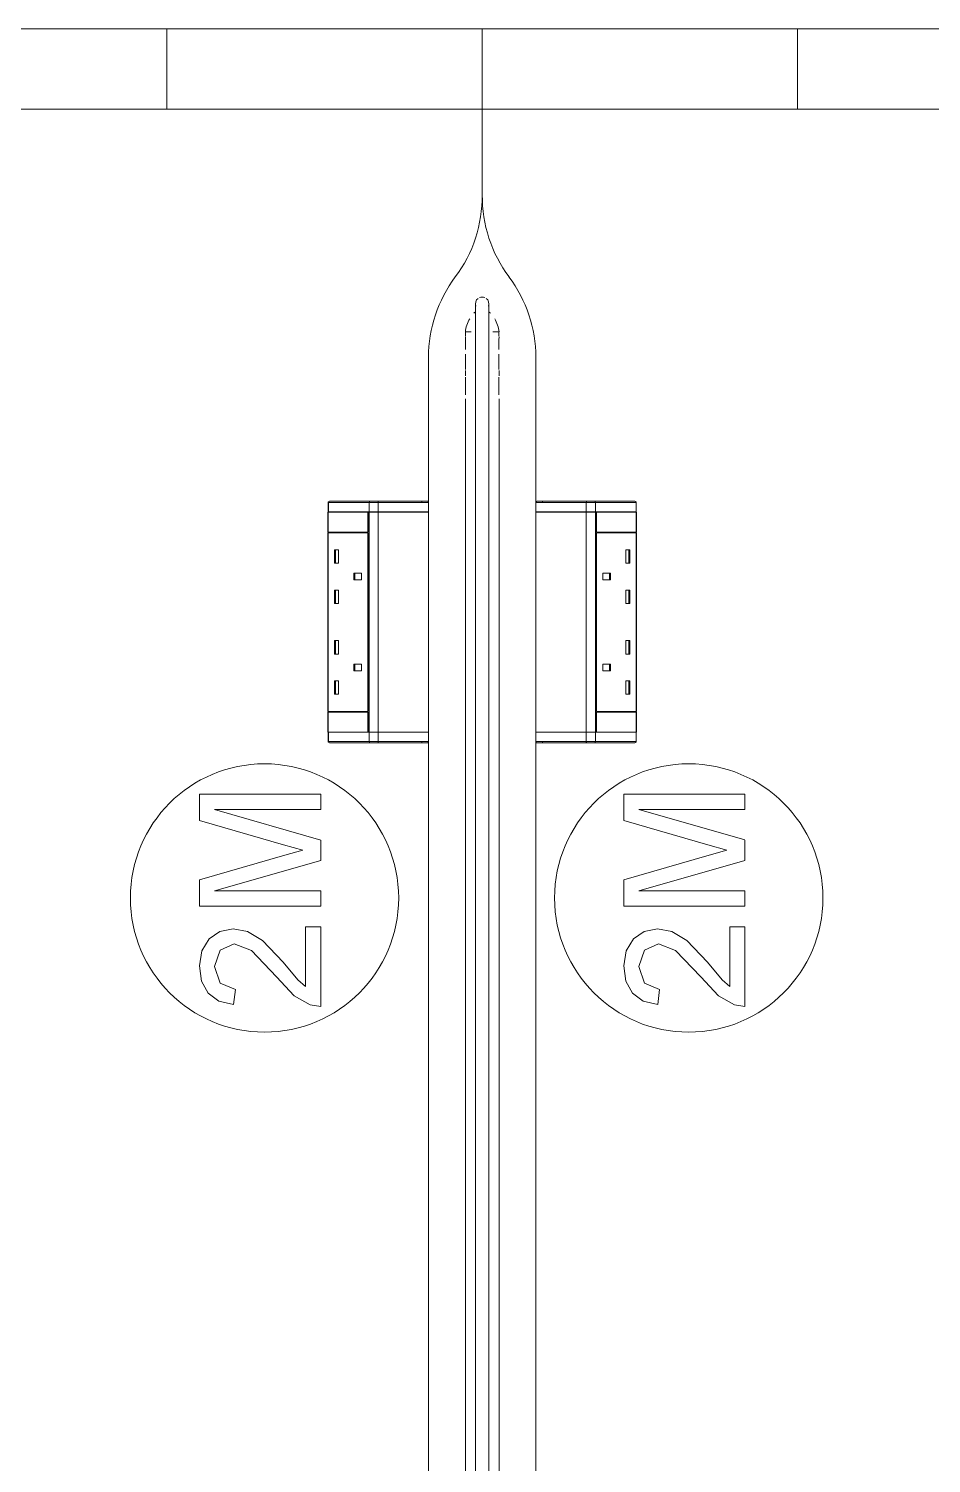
# Model space of a CAD drawing. Header units: millimetres. Extents: x 155927 to 295199, y -4084 to 97293.
# Drawn here: x 221418 to 222091, y 18805 to 19874 of the extents above; entities that cross this region are included whole.
import ezdxf

# ---------------------------------------------------------------- set-up
doc = ezdxf.new("R2010")
doc.units = ezdxf.units.MM
doc.header["$MEASUREMENT"] = 0
doc.layers.add('I-FURN', color=8, linetype='CONTINUOUS', lineweight=9)

msp = doc.modelspace()

# ---------------------------------------------------------------- linework, layer by layer
at = {"layer": 'I-FURN'}
for p, q in [((221756.4, 19874.1), (220956.4, 19874.1)), ((220956.4, 19874.1), (221756.4, 19874.1)), ((222516.4, 19874.1), (220996.4, 19874.1)), ((221391.1, 19874.1), (221521.4, 19874.1)), ((221521.4, 19874.1), (221991.4, 19874.1)), ((221521.4, 19874.1), (221521.4, 19814.1)), ((221521.4, 19874.1), (221521.4, 19814.1)), ((221756.4, 19874.1), (221756.4, 19750.2)), ((222556.4, 19874.1), (221756.4, 19874.1)), ((221756.4, 19874.1), (222556.4, 19874.1)), ((221756.4, 19750.2), (221756.4, 19874.1)), ((221756.4, 19750.2), (221756.4, 19874.1)), ((221756.4, 19874.1), (221756.4, 19750.2)), ((221991.4, 19874.1), (222121.4, 19874.1)), ((221991.4, 19874.1), (221991.4, 19814.1)), ((221991.4, 19874.1), (221991.4, 19814.1)), ((220996.4, 19814.1), (222516.4, 19814.1)), ((221521.4, 19814.1), (221391.1, 19814.1)), ((221991.4, 19814.1), (221521.4, 19814.1)), ((222121.4, 19814.1), (221991.4, 19814.1)), ((221751.4, 19669.1), (221751.4, 19669)), ((221751.4, 19669), (221751.4, 19668.9)), ((221751.4, 19668.9), (221751.4, 19668.6)), ((221751.4, 19668.6), (221751.4, 19668.2)), ((221751.4, 19668.2), (221751.4, 19667.7)), ((221751.4, 19667.7), (221751.4, 19667.1)), ((221751.4, 19667.1), (221751.4, 19666.3)), ((221751.4, 19666.3), (221751.4, 19665.5)), ((221751.4, 19665.5), (221751.4, 19664.5)), ((221751.4, 19664.5), (221751.4, 19663.5)), ((221751.4, 19663.5), (221751.4, 19662.3)), ((221761.4, 19669), (221761.4, 19669.1)), ((221761.4, 19669.1), (221761.4, 19669.1)), ((221761.4, 19668.8), (221761.4, 19669)), ((221761.4, 19668.5), (221761.4, 19668.8)), ((221761.4, 19668.1), (221761.4, 19668.5)), ((221761.4, 19667.5), (221761.4, 19668.1)), ((221761.4, 19666.9), (221761.4, 19667.5)), ((221761.4, 19666.1), (221761.4, 19666.9)), ((221761.4, 19665.2), (221761.4, 19666.1)), ((221761.4, 19664.3), (221761.4, 19665.2)), ((221761.4, 19663.2), (221761.4, 19664.3)), ((221751.4, 19662.3), (221751.4, 19661.1)), ((221751.4, 19661.1), (221751.4, 19659.7)), ((221751.4, 19659.7), (221751.4, 19658.3)), ((221751.4, 19658.3), (221751.4, 19656.7)), ((221751.4, 19656.7), (221751.4, 19655.1)), ((221751.4, 19655.1), (221751.4, 19653.3)), ((221751.4, 19653.3), (221751.4, 19651.5)), ((221761.4, 19662), (221761.4, 19663.2)), ((221761.4, 19660.7), (221761.4, 19662)), ((221761.4, 19659.3), (221761.4, 19660.7)), ((221761.4, 19657.8), (221761.4, 19659.3)), ((221761.4, 19656.3), (221761.4, 19657.8)), ((221761.4, 19654.6), (221761.4, 19656.3)), ((221761.4, 19652.8), (221761.4, 19654.6)), ((221761.4, 19651), (221761.4, 19652.8)), ((221748.2, 19648.2), (221743.9, 19648.2)), ((221743.9, 19644.8), (221743.9, 19648.2)), ((221743.9, 19643.5), (221743.9, 19644.4)), ((221743.9, 19635.1), (221743.9, 19643.2)), ((221751.4, 19651.5), (221751.4, 19649.6)), ((221751.4, 19649.6), (221751.4, 19647.6)), ((221751.4, 19647.6), (221751.4, 19645.5)), ((221751.4, 19645.5), (221751.4, 19643.4)), ((221751.4, 19643.4), (221751.4, 19641.1)), ((221761.4, 19649), (221761.4, 19651)), ((221761.4, 19647), (221761.4, 19649)), ((221761.4, 19644.9), (221761.4, 19647)), ((221761.4, 19642.8), (221761.4, 19644.9)), ((221761.4, 19640.5), (221761.4, 19642.8)), ((221768.9, 19648.2), (221764.4, 19648.2)), ((221768.9, 19648.2), (221768.9, 19644.8)), ((221768.9, 19643.2), (221768.9, 19635.1)), ((221769, 19644.4), (221769, 19643.5)), ((221743.9, 19620.1), (221743.9, 19631.6)), ((221751.4, 19641.1), (221751.4, 19638.8)), ((221751.4, 19638.8), (221751.4, 19636.5)), ((221751.4, 19636.5), (221751.4, 19634.1)), ((221751.4, 19634.1), (221751.4, 19631.6)), ((221751.4, 19631.6), (221751.4, 19629.1)), ((221761.4, 19638.2), (221761.4, 19640.5)), ((221761.4, 19635.8), (221761.4, 19638.2)), ((221761.4, 19633.4), (221761.4, 19635.8)), ((221761.4, 19630.9), (221761.4, 19633.4)), ((221768.9, 19631.6), (221768.9, 19620.1)), ((221716.4, 19520.9), (221716.4, 19629.1)), ((221716.4, 19629.1), (221716.4, 19520.9)), ((221751.4, 19629.1), (221751.4, 19626.5)), ((221751.4, 19626.5), (221751.4, 19623.9)), ((221751.4, 19623.9), (221751.4, 19621.2)), ((221751.4, 19621.2), (221751.4, 19618.5)), ((221761.4, 19628.4), (221761.4, 19630.9)), ((221761.4, 19625.8), (221761.4, 19628.4)), ((221761.4, 19623.2), (221761.4, 19625.8)), ((221761.4, 19620.5), (221761.4, 19623.2)), ((221796.4, 19629.1), (221796.4, 19520.9)), ((221796.4, 19520.9), (221796.4, 19629.1)), ((221743.9, 19615.3), (221743.9, 19619.3)), ((221743.9, 19601.1), (221743.9, 19614.4)), ((221751.4, 19618.5), (221751.4, 19615.8)), ((221751.4, 19615.8), (221751.4, 19613)), ((221751.4, 19613), (221751.4, 19610.2)), ((221751.4, 19610.2), (221751.4, 19607.4)), ((221761.4, 19617.8), (221761.4, 19620.5)), ((221761.4, 19615), (221761.4, 19617.8)), ((221761.4, 19612.3), (221761.4, 19615)), ((221761.4, 19609.5), (221761.4, 19612.3)), ((221768.9, 19614.4), (221768.9, 19601.1)), ((221769, 19619.3), (221769, 19615.3)), ((221751.4, 19607.4), (221751.4, 19604.6)), ((221751.4, 19604.6), (221751.4, 19601.8)), ((221751.4, 19601.8), (221751.4, 19598.9)), ((221761.4, 19606.7), (221761.4, 19609.5)), ((221761.4, 19603.8), (221761.4, 19606.7)), ((221761.4, 19601), (221761.4, 19603.8)), ((221761.4, 19598.2), (221761.4, 19601)), ((221743.9, 18160), (221743.9, 19598.2)), ((221751.4, 19598.9), (221751.4, 19598.2)), ((221751.4, 19598.2), (221751.4, 18160)), ((221761.4, 18160), (221761.4, 19598.2)), ((221769, 19598.2), (221769, 18160)), ((221641.4, 19498.8), (221641.4, 19513.8)), ((221641.4, 19513.8), (221671.2, 19513.8)), ((221641.6, 19520.9), (221641.6, 19513.9)), ((221641.6, 19520.9), (221641.8, 19520.9)), ((221641.6, 19520.9), (221641.6, 19513.9)), ((221641.6, 19513.9), (221641.6, 19520.9)), ((221641.6, 19513.9), (221641.8, 19513.9)), ((221641.6, 19513.8), (221641.6, 19349.9)), ((221641.8, 19520.9), (221672.1, 19520.9)), ((221641.8, 19520.9), (221641.8, 19513.9)), ((221641.8, 19513.9), (221672.1, 19513.9)), ((221641.9, 19521.7), (221642, 19521.7)), ((221672.9, 19521.9), (221642.6, 19521.9)), ((221672.9, 19521.9), (221642.6, 19521.9)), ((221671.2, 19513.8), (221671.2, 19498.8)), ((221671.4, 19498.8), (221671.4, 19513.8)), ((221671.4, 19513.8), (221672.1, 19513.8)), ((221672.1, 19520.9), (221679, 19520.9)), ((221672.1, 19520.9), (221672.1, 19513.9)), ((221672.1, 19513.9), (221679, 19513.9)), ((221679, 19513.8), (221672.1, 19513.8)), ((221672.1, 19513.8), (221672.1, 19349.9)), ((221672.9, 19521.9), (221711.4, 19521.9)), ((221678.4, 19521.9), (221672.9, 19521.9)), ((221715.4, 19521.9), (221678.4, 19521.9)), ((221679, 19520.9), (221716.4, 19520.9)), ((221679, 19520.9), (221679, 19513.9)), ((221679, 19513.9), (221716.4, 19513.9)), ((221716.4, 19513.8), (221679, 19513.8)), ((221679, 19513.8), (221679, 19349.9)), ((221711.4, 19521.9), (221711.4, 19520.9)), ((221711.4, 19521.9), (221715.4, 19521.9)), ((221716.4, 19513.9), (221716.4, 19520.9)), ((221716.4, 19520.9), (221716.4, 19513.9)), ((221716.4, 19349.9), (221716.4, 19513.8)), ((221716.4, 19513.8), (221716.4, 19349.9)), ((221796.4, 19520.9), (221796.4, 19513.9)), ((221796.4, 19520.9), (221833.9, 19520.9)), ((221796.4, 19520.9), (221796.4, 19513.9)), ((221796.4, 19513.9), (221833.9, 19513.9)), ((221796.4, 19513.8), (221796.4, 19349.9)), ((221796.4, 19349.9), (221796.4, 19513.8)), ((221833.9, 19513.8), (221796.4, 19513.8)), ((221797.4, 19521.9), (221797.4, 19521.9)), ((221834.5, 19521.9), (221797.4, 19521.9)), ((221797.4, 19521.9), (221801.4, 19521.9)), ((221801.4, 19520.9), (221801.4, 19521.9)), ((221801.4, 19521.9), (221840, 19521.9)), ((221833.9, 19520.9), (221840.8, 19520.9)), ((221833.9, 19520.9), (221833.9, 19513.9)), ((221833.9, 19513.9), (221840.8, 19513.9)), ((221833.9, 19349.9), (221833.9, 19513.8)), ((221840.8, 19513.8), (221833.9, 19513.8)), ((221840, 19521.9), (221834.5, 19521.9)), ((221841.6, 19513.8), (221839.2, 19513.8)), ((221870.3, 19521.9), (221840, 19521.9)), ((221870.3, 19521.9), (221840, 19521.9)), ((221840.8, 19520.9), (221871.1, 19520.9)), ((221840.8, 19520.9), (221840.8, 19513.9)), ((221840.8, 19513.9), (221871.1, 19513.9)), ((221840.8, 19349.9), (221840.8, 19513.8)), ((221840.8, 19513.8), (221841.4, 19513.8)), ((221841.4, 19513.8), (221841.4, 19498.8)), ((221841.6, 19498.8), (221841.6, 19513.8)), ((221841.6, 19513.8), (221871.5, 19513.8)), ((221870.9, 19521.7), (221870.9, 19521.7)), ((221871.1, 19520.9), (221871.3, 19520.9)), ((221871.1, 19520.9), (221871.1, 19513.9)), ((221871.1, 19513.9), (221871.3, 19513.9)), ((221871.3, 19513.9), (221871.3, 19520.9)), ((221871.3, 19513.9), (221871.3, 19520.9)), ((221871.3, 19513.9), (221871.3, 19520.9)), ((221871.3, 19349.9), (221871.3, 19513.8)), ((221871.5, 19513.8), (221871.5, 19498.8)), ((221671.2, 19498.8), (221641.4, 19498.8)), ((221641.4, 19498.3), (221671.2, 19498.3)), ((221641.4, 19365.3), (221641.4, 19498.3)), ((221641.8, 19498.3), (221641.8, 19498.8)), ((221671.2, 19498.3), (221671.2, 19365.3)), ((221671.4, 19365.3), (221671.4, 19498.3)), ((221841.4, 19498.3), (221841.4, 19365.3)), ((221871.5, 19498.8), (221841.6, 19498.8)), ((221841.6, 19365.3), (221841.6, 19498.3)), ((221871.5, 19498.3), (221841.6, 19498.3)), ((221871.1, 19498.8), (221871.1, 19498.3)), ((221871.5, 19498.3), (221871.5, 19365.3)), ((221646.4, 19485.7), (221646.4, 19475.7)), ((221646.4, 19485.7), (221649.3, 19485.7)), ((221647.2, 19485.7), (221647.2, 19475.7)), ((221649.3, 19485.7), (221649.3, 19475.7)), ((221866.5, 19485.7), (221863.6, 19485.7)), ((221863.6, 19475.7), (221863.6, 19485.7)), ((221865.7, 19475.7), (221865.7, 19485.7)), ((221866.5, 19475.7), (221866.5, 19485.7)), ((221646.4, 19475.7), (221649.3, 19475.7)), ((221866.5, 19475.7), (221863.6, 19475.7)), ((221660.8, 19468.2), (221660.8, 19463.2)), ((221666.5, 19468.2), (221660.8, 19468.2)), ((221660.8, 19463.2), (221666.5, 19463.2)), ((221661.5, 19468.2), (221661.5, 19463.2)), ((221666.5, 19463.2), (221666.5, 19468.2)), ((221852.1, 19468.2), (221846.4, 19468.2)), ((221846.4, 19463.2), (221846.4, 19468.2)), ((221852.1, 19463.2), (221846.4, 19463.2)), ((221851.4, 19463.2), (221851.4, 19468.2)), ((221852.1, 19463.2), (221852.1, 19468.2)), ((221646.4, 19455.7), (221646.4, 19445.7)), ((221646.4, 19455.7), (221649.3, 19455.7)), ((221647.2, 19455.7), (221647.2, 19445.7)), ((221649.3, 19455.7), (221649.3, 19445.7)), ((221866.5, 19455.7), (221863.6, 19455.7)), ((221863.6, 19445.7), (221863.6, 19455.7)), ((221865.7, 19445.7), (221865.7, 19455.7)), ((221866.5, 19445.7), (221866.5, 19455.7)), ((221646.4, 19445.7), (221649.3, 19445.7)), ((221866.5, 19445.7), (221863.6, 19445.7)), ((221646.4, 19418), (221646.4, 19408)), ((221646.4, 19418), (221649.3, 19418)), ((221647.2, 19418), (221647.2, 19408)), ((221649.3, 19418), (221649.3, 19408)), ((221866.5, 19418), (221863.6, 19418)), ((221863.6, 19408), (221863.6, 19418)), ((221865.7, 19408), (221865.7, 19418)), ((221866.5, 19408), (221866.5, 19418)), ((221646.4, 19408), (221649.3, 19408)), ((221866.5, 19408), (221863.6, 19408)), ((221660.8, 19400.5), (221660.8, 19395.5)), ((221660.8, 19400.5), (221666.5, 19400.5)), ((221661.5, 19400.5), (221661.5, 19395.5)), ((221666.5, 19400.5), (221666.5, 19395.5)), ((221846.4, 19400.5), (221846.4, 19395.5)), ((221852.1, 19400.5), (221846.4, 19400.5)), ((221851.4, 19395.5), (221851.4, 19400.5)), ((221852.1, 19395.5), (221852.1, 19400.5)), ((221646.4, 19388), (221646.4, 19378)), ((221646.4, 19388), (221649.3, 19388)), ((221647.2, 19388), (221647.2, 19378)), ((221649.3, 19388), (221649.3, 19378)), ((221660.8, 19395.5), (221666.5, 19395.5)), ((221846.4, 19395.5), (221852.1, 19395.5)), ((221866.5, 19388), (221863.6, 19388)), ((221863.6, 19378), (221863.6, 19388)), ((221865.7, 19378), (221865.7, 19388)), ((221866.5, 19378), (221866.5, 19388)), ((221646.4, 19378), (221649.3, 19378)), ((221866.5, 19378), (221863.6, 19378)), ((221641.4, 19365.3), (221671.2, 19365.3)), ((221641.4, 19364.8), (221671.2, 19364.8)), ((221641.4, 19349.8), (221641.4, 19364.8)), ((221641.8, 19364.8), (221641.8, 19365.3)), ((221671.2, 19364.8), (221671.2, 19349.8)), ((221671.4, 19349.9), (221671.4, 19364.8)), ((221841.4, 19364.8), (221841.4, 19349.9)), ((221871.5, 19365.3), (221841.6, 19365.3)), ((221841.6, 19349.8), (221841.6, 19364.8)), ((221841.6, 19364.8), (221871.5, 19364.8)), ((221871.1, 19365.3), (221871.1, 19364.8)), ((221871.5, 19364.8), (221871.5, 19349.8)), ((221671.2, 19349.8), (221641.4, 19349.8)), ((221641.6, 19349.8), (221641.6, 19342.8)), ((221641.8, 19349.8), (221641.6, 19349.8)), ((221641.6, 19349.8), (221641.6, 19342.8)), ((221641.6, 19349.8), (221641.6, 19342.8)), ((221641.8, 19342.8), (221641.6, 19342.8)), ((221641.8, 19342.8), (221641.8, 19349.8)), ((221672.1, 19349.8), (221641.8, 19349.8)), ((221672.1, 19342.8), (221641.8, 19342.8)), ((221671.2, 19349.8), (221673.7, 19349.8)), ((221672.1, 19349.9), (221671.4, 19349.9)), ((221672.1, 19349.9), (221679, 19349.9)), ((221672.1, 19342.8), (221672.1, 19349.8)), ((221679, 19349.8), (221672.1, 19349.8)), ((221679, 19342.8), (221672.1, 19342.8)), ((221679, 19349.9), (221716.4, 19349.9)), ((221679, 19342.8), (221679, 19349.8)), ((221716.4, 19349.8), (221679, 19349.8)), ((221716.4, 19342.8), (221679, 19342.8)), ((221711.4, 19342.8), (221711.4, 19341.8)), ((221716.4, 19342.8), (221716.4, 19349.8)), ((221716.4, 19342.8), (221716.4, 19349.8)), ((221716.4, 18340.9), (221716.4, 19342.8)), ((221716.4, 19342.8), (221716.4, 18340.9)), ((221796.4, 19349.9), (221833.9, 19349.9)), ((221796.4, 19349.8), (221796.4, 19342.8)), ((221796.4, 19342.8), (221796.4, 19349.8)), ((221833.9, 19349.8), (221796.4, 19349.8)), ((221796.4, 19342.8), (221796.4, 18340.9)), ((221796.4, 18340.9), (221796.4, 19342.8)), ((221833.9, 19342.8), (221796.4, 19342.8)), ((221801.4, 19341.8), (221801.4, 19342.8)), ((221833.9, 19349.9), (221840.8, 19349.9)), ((221833.9, 19342.8), (221833.9, 19349.8)), ((221840.8, 19349.8), (221833.9, 19349.8)), ((221840.8, 19342.8), (221833.9, 19342.8)), ((221841.4, 19349.9), (221840.8, 19349.9)), ((221840.8, 19342.8), (221840.8, 19349.8)), ((221871.1, 19349.8), (221840.8, 19349.8)), ((221871.1, 19342.8), (221840.8, 19342.8)), ((221871.5, 19349.8), (221841.6, 19349.8)), ((221871.1, 19342.8), (221871.1, 19349.8)), ((221871.3, 19349.8), (221871.1, 19349.8)), ((221871.3, 19342.8), (221871.1, 19342.8)), ((221871.3, 19342.8), (221871.3, 19349.8)), ((221871.3, 19342.8), (221871.3, 19349.8)), ((221871.3, 19349.8), (221871.3, 19342.8)), ((221642, 19342), (221641.9, 19342)), ((221642.6, 19341.8), (221672.9, 19341.8)), ((221642.6, 19341.8), (221672.9, 19341.8)), ((221711.4, 19341.8), (221672.9, 19341.8)), ((221672.9, 19341.8), (221678.4, 19341.8)), ((221678.4, 19341.8), (221715.4, 19341.8)), ((221715.4, 19341.8), (221711.4, 19341.8)), ((221715.4, 19341.8), (221715.4, 19341.8)), ((221801.4, 19341.8), (221797.4, 19341.8)), ((221797.4, 19341.8), (221834.5, 19341.8)), ((221840, 19341.8), (221801.4, 19341.8)), ((221834.5, 19341.8), (221840, 19341.8)), ((221840, 19341.8), (221870.3, 19341.8)), ((221840, 19341.8), (221870.3, 19341.8)), ((221870.9, 19342), (221870.9, 19342)), ((221636.1, 19303.5), (221545.7, 19303.5)), ((221545.7, 19303.5), (221545.7, 19284)), ((221636.1, 19292.2), (221636.1, 19303.5)), ((221952.3, 19303.5), (221861.9, 19303.5)), ((221861.9, 19303.5), (221861.9, 19284)), ((221952.3, 19292.2), (221952.3, 19303.5)), ((221636.1, 19269.4), (221557, 19292.2)), ((221557, 19292.2), (221636.1, 19292.2)), ((221952.2, 19269.5), (221873.2, 19292.2)), ((221873.2, 19292.2), (221952.3, 19292.2)), ((221545.7, 19284), (221608.3, 19265.8)), ((221861.9, 19284), (221924.5, 19265.8)), ((221636.1, 19254.1), (221636.1, 19269.4)), ((221952.3, 19254.1), (221952.3, 19269.2)), ((221609.4, 19258.1), (221545.7, 19239.6)), ((221608.3, 19265.8), (221622.7, 19261.8)), ((221622.7, 19261.8), (221609.4, 19258.1)), ((221925.6, 19258.1), (221861.9, 19239.6)), ((221924.5, 19265.8), (221938.9, 19261.8)), ((221938.9, 19261.8), (221925.6, 19258.1)), ((221557, 19231.4), (221636.1, 19254.1)), ((221873.2, 19231.4), (221952.3, 19254.1)), ((221545.7, 19239.6), (221545.7, 19220.1)), ((221861.9, 19239.6), (221861.9, 19220.1)), ((221636.1, 19231.4), (221557, 19231.4)), ((221636.1, 19220.1), (221636.1, 19231.4)), ((221952.3, 19231.4), (221873.2, 19231.4)), ((221952.3, 19220.1), (221952.3, 19231.4)), ((221545.7, 19220.1), (221636.1, 19220.1)), ((221861.9, 19220.1), (221952.3, 19220.1)), ((221624.8, 19204.6), (221624.8, 19160.2)), ((221636.1, 19204.6), (221624.8, 19204.6)), ((221636.1, 19145.2), (221636.1, 19204.6)), ((221941, 19204.6), (221941, 19160.2)), ((221952.3, 19204.6), (221941, 19204.6)), ((221952.3, 19145.2), (221952.3, 19204.6)), ((221552.9, 19195.7), (221547.5, 19186.9)), ((221561, 19201.3), (221552.9, 19195.7)), ((221570.9, 19203.2), (221561, 19201.3)), ((221581.6, 19201.1), (221570.9, 19203.2)), ((221592.7, 19194.5), (221581.6, 19201.1)), ((221608.2, 19178.3), (221592.7, 19194.5)), ((221869.1, 19195.7), (221863.7, 19186.9)), ((221877.2, 19201.3), (221869.1, 19195.7)), ((221887.1, 19203.2), (221877.2, 19201.3)), ((221897.8, 19201.1), (221887.1, 19203.2)), ((221908.9, 19194.5), (221897.8, 19201.1)), ((221924.4, 19178.3), (221908.9, 19194.5)), ((221547.5, 19186.9), (221545.7, 19175.5)), ((221557, 19175.2), (221561.2, 19187.3)), ((221561.2, 19187.3), (221571.6, 19191.9)), ((221571.6, 19191.9), (221584.4, 19187)), ((221584.4, 19187), (221603.2, 19167.5)), ((221863.7, 19186.9), (221861.9, 19175.5)), ((221873.2, 19175.2), (221877.4, 19187.3)), ((221877.4, 19187.3), (221887.8, 19191.9)), ((221887.8, 19191.9), (221900.6, 19187)), ((221900.6, 19187), (221919.4, 19167.5)), ((221545.7, 19175.5), (221547.3, 19164.1)), ((221561.1, 19162.7), (221557, 19175.2)), ((221619, 19165.3), (221608.2, 19178.3)), ((221861.9, 19175.5), (221863.5, 19164.1)), ((221877.3, 19162.7), (221873.2, 19175.2)), ((221935.2, 19165.3), (221924.4, 19178.3)), ((221547.3, 19164.1), (221552.2, 19155.3)), ((221572.5, 19158), (221561.1, 19162.7)), ((221603.2, 19167.5), (221616.3, 19153.3)), ((221624.8, 19160.2), (221619, 19165.3)), ((221863.5, 19164.1), (221868.4, 19155.3)), ((221888.7, 19158), (221877.3, 19162.7)), ((221919.4, 19167.5), (221932.5, 19153.3)), ((221941, 19160.2), (221935.2, 19165.3)), ((221552.2, 19155.3), (221560.2, 19149.4)), ((221571.1, 19146.7), (221572.5, 19158)), ((221616.3, 19153.3), (221628.3, 19146.5)), ((221868.4, 19155.3), (221876.4, 19149.4)), ((221887.3, 19146.7), (221888.7, 19158)), ((221932.5, 19153.3), (221944.5, 19146.5)), ((221560.2, 19149.4), (221571.1, 19146.7)), ((221628.3, 19146.5), (221636.1, 19145.2)), ((221876.4, 19149.4), (221887.3, 19146.7)), ((221944.5, 19146.5), (221952.3, 19145.2))]:
    msp.add_line(p, q, dxfattribs=at)
at = {"layer": 'I-FURN', "flags": 128}
for points in [[(221641.6, 19520.9), (221641.6, 19521), (221641.6, 19521), (221641.6, 19521), (221641.6, 19521.1), (221641.6, 19521.1), (221641.6, 19521.1), (221641.6, 19521.2), (221641.7, 19521.2), (221641.7, 19521.3), (221641.7, 19521.3), (221641.7, 19521.3), (221641.7, 19521.4), (221641.7, 19521.4)], [(221678.4, 19521.9), (221678.3, 19521.9), (221678.1, 19521.9), (221678, 19521.9), (221677.9, 19521.9), (221677.7, 19521.9), (221677.6, 19521.9), (221677.4, 19521.9), (221677.3, 19521.9), (221677.1, 19521.9), (221677, 19521.9), (221676.8, 19521.9), (221676.6, 19521.9), (221676.5, 19521.9), (221676.3, 19521.9), (221676.2, 19521.9), (221676, 19521.9), (221675.8, 19521.9), (221675.7, 19521.9), (221675.5, 19521.9), (221675.4, 19521.9), (221675.2, 19521.9), (221675.1, 19521.9), (221674.9, 19521.9), (221674.7, 19521.9), (221674.6, 19521.9), (221674.5, 19521.9), (221674.3, 19521.9), (221674.2, 19521.9), (221674, 19521.9), (221673.9, 19521.9), (221673.8, 19521.9), (221673.6, 19521.9), (221673.5, 19521.9), (221673.4, 19521.9), (221673.3, 19521.9), (221673.2, 19521.9), (221673.1, 19521.9), (221673, 19521.9), (221672.9, 19521.9)], [(221715.4, 19521.9), (221715.2, 19521.9), (221714.7, 19521.9), (221714.2, 19521.9), (221713.5, 19521.9), (221712.7, 19521.9), (221711.8, 19521.9), (221710.7, 19521.9), (221709.5, 19521.9), (221708.1, 19521.9), (221706.7, 19521.9), (221705.1, 19521.9), (221703.4, 19521.9), (221701.6, 19521.9), (221699.6, 19521.9), (221697.6, 19521.9), (221695.4, 19521.9), (221693.2, 19521.9), (221690.8, 19521.9), (221688.4, 19521.9), (221685.8, 19521.9), (221683.2, 19521.9), (221680.5, 19521.9), (221678.4, 19521.9)], [(221711.4, 19521.9), (221711.6, 19521.9), (221711.8, 19521.9), (221711.9, 19521.9), (221712.1, 19521.9), (221712.2, 19521.9), (221712.4, 19521.9), (221712.6, 19521.9), (221712.7, 19521.9), (221712.9, 19521.9), (221713, 19521.9), (221713.2, 19521.9), (221713.3, 19521.9), (221713.4, 19521.9), (221713.6, 19521.9), (221713.7, 19521.9), (221713.8, 19521.9), (221714, 19521.9), (221714.1, 19521.9), (221714.2, 19521.9), (221714.3, 19521.9), (221714.4, 19521.9), (221714.5, 19521.9), (221714.6, 19521.9), (221714.7, 19521.9), (221714.8, 19521.9), (221714.9, 19521.9), (221715, 19521.9), (221715, 19521.9), (221715.1, 19521.9), (221715.2, 19521.9), (221715.2, 19521.9), (221715.3, 19521.9), (221715.3, 19521.9), (221715.4, 19521.9), (221715.4, 19521.9), (221715.4, 19521.9), (221715.4, 19521.9), (221715.4, 19521.9), (221715.4, 19521.9)], [(221715.4, 19521.9), (221715.5, 19521.9), (221715.5, 19521.9), (221715.6, 19521.9), (221715.6, 19521.9), (221715.6, 19521.9), (221715.7, 19521.9), (221715.7, 19521.9), (221715.8, 19521.9), (221715.8, 19521.8), (221715.8, 19521.8), (221715.9, 19521.8), (221715.9, 19521.8), (221715.9, 19521.8), (221716, 19521.8), (221716, 19521.7), (221716, 19521.7), (221716.1, 19521.7), (221716.1, 19521.7), (221716.1, 19521.6), (221716.2, 19521.6), (221716.2, 19521.6), (221716.2, 19521.5), (221716.2, 19521.5), (221716.3, 19521.5), (221716.3, 19521.5), (221716.3, 19521.4), (221716.3, 19521.4), (221716.3, 19521.3), (221716.4, 19521.3), (221716.4, 19521.3), (221716.4, 19521.2), (221716.4, 19521.2), (221716.4, 19521.2), (221716.4, 19521.1), (221716.4, 19521.1), (221716.4, 19521), (221716.4, 19521), (221716.4, 19521), (221716.4, 19520.9), (221716.4, 19520.9)], [(221715.4, 19521.9), (221715.4, 19521.9), (221715.4, 19521.9)], [(221796.4, 19520.9), (221796.4, 19521), (221796.4, 19521), (221796.4, 19521), (221796.4, 19521.1), (221796.4, 19521.1), (221796.5, 19521.1), (221796.5, 19521.2), (221796.5, 19521.2), (221796.5, 19521.3), (221796.5, 19521.3), (221796.5, 19521.3), (221796.5, 19521.4), (221796.6, 19521.4), (221796.6, 19521.4), (221796.6, 19521.5), (221796.6, 19521.5), (221796.7, 19521.5), (221796.7, 19521.6), (221796.7, 19521.6), (221796.7, 19521.6), (221796.8, 19521.7), (221796.8, 19521.7), (221796.8, 19521.7), (221796.9, 19521.7), (221796.9, 19521.8), (221796.9, 19521.8), (221797, 19521.8), (221797, 19521.8), (221797, 19521.8), (221797.1, 19521.8), (221797.1, 19521.9), (221797.1, 19521.9), (221797.2, 19521.9), (221797.2, 19521.9), (221797.3, 19521.9), (221797.3, 19521.9), (221797.3, 19521.9), (221797.4, 19521.9), (221797.4, 19521.9), (221797.4, 19521.9)], [(221834.5, 19521.9), (221831.7, 19521.9), (221829, 19521.9), (221826.4, 19521.9), (221823.8, 19521.9), (221821.4, 19521.9), (221819.1, 19521.9), (221816.9, 19521.9), (221814.7, 19521.9), (221812.7, 19521.9), (221810.8, 19521.9), (221809, 19521.9), (221807.4, 19521.9), (221805.8, 19521.9), (221804.4, 19521.9), (221803.1, 19521.9), (221801.9, 19521.9), (221800.9, 19521.9), (221799.9, 19521.9), (221799.2, 19521.9), (221798.5, 19521.9), (221798, 19521.9), (221797.6, 19521.9), (221797.4, 19521.9)], [(221797.4, 19521.9), (221797.4, 19521.9), (221797.4, 19521.9), (221797.5, 19521.9), (221797.5, 19521.9), (221797.5, 19521.9), (221797.5, 19521.9), (221797.6, 19521.9), (221797.6, 19521.9), (221797.7, 19521.9), (221797.7, 19521.9), (221797.8, 19521.9), (221797.9, 19521.9), (221798, 19521.9), (221798, 19521.9), (221798.1, 19521.9), (221798.2, 19521.9), (221798.3, 19521.9), (221798.4, 19521.9), (221798.5, 19521.9), (221798.6, 19521.9), (221798.8, 19521.9), (221798.9, 19521.9), (221799, 19521.9), (221799.1, 19521.9), (221799.3, 19521.9), (221799.4, 19521.9), (221799.5, 19521.9), (221799.7, 19521.9), (221799.8, 19521.9), (221800, 19521.9), (221800.1, 19521.9), (221800.3, 19521.9), (221800.4, 19521.9), (221800.6, 19521.9), (221800.7, 19521.9), (221800.9, 19521.9), (221801.1, 19521.9), (221801.2, 19521.9), (221801.4, 19521.9), (221801.4, 19521.9)], [(221840, 19521.9), (221839.9, 19521.9), (221839.8, 19521.9), (221839.7, 19521.9), (221839.6, 19521.9), (221839.5, 19521.9), (221839.4, 19521.9), (221839.2, 19521.9), (221839.1, 19521.9), (221839, 19521.9), (221838.8, 19521.9), (221838.7, 19521.9), (221838.6, 19521.9), (221838.4, 19521.9), (221838.3, 19521.9), (221838.1, 19521.9), (221838, 19521.9), (221837.8, 19521.9), (221837.7, 19521.9), (221837.5, 19521.9), (221837.4, 19521.9), (221837.2, 19521.9), (221837, 19521.9), (221836.9, 19521.9), (221836.7, 19521.9), (221836.6, 19521.9), (221836.4, 19521.9), (221836.2, 19521.9), (221836.1, 19521.9), (221835.9, 19521.9), (221835.8, 19521.9), (221835.6, 19521.9), (221835.5, 19521.9), (221835.3, 19521.9), (221835.2, 19521.9), (221835, 19521.9), (221834.9, 19521.9), (221834.7, 19521.9), (221834.6, 19521.9), (221834.5, 19521.9)], [(221871.1, 19521.4), (221871.2, 19521.4), (221871.2, 19521.3), (221871.2, 19521.3), (221871.2, 19521.3), (221871.2, 19521.2), (221871.2, 19521.2), (221871.2, 19521.2), (221871.3, 19521.1), (221871.3, 19521.1), (221871.3, 19521), (221871.3, 19521), (221871.3, 19521), (221871.3, 19520.9), (221871.3, 19520.9)], [(221641.7, 19342.3), (221641.7, 19342.3), (221641.7, 19342.4), (221641.7, 19342.4), (221641.7, 19342.4), (221641.7, 19342.5), (221641.6, 19342.5), (221641.6, 19342.5), (221641.6, 19342.6), (221641.6, 19342.6), (221641.6, 19342.7), (221641.6, 19342.7), (221641.6, 19342.7), (221641.6, 19342.8), (221641.6, 19342.8)], [(221716.4, 19342.8), (221716.4, 19342.7), (221716.4, 19342.7), (221716.4, 19342.7), (221716.4, 19342.6), (221716.4, 19342.6), (221716.4, 19342.6), (221716.4, 19342.5), (221716.4, 19342.5), (221716.4, 19342.4), (221716.4, 19342.4), (221716.4, 19342.4), (221716.3, 19342.3), (221716.3, 19342.3), (221716.3, 19342.3), (221716.3, 19342.2), (221716.3, 19342.2), (221716.2, 19342.2), (221716.2, 19342.1), (221716.2, 19342.1), (221716.1, 19342.1), (221716.1, 19342), (221716.1, 19342), (221716.1, 19342), (221716, 19342), (221716, 19341.9), (221716, 19341.9), (221715.9, 19341.9), (221715.9, 19341.9), (221715.8, 19341.9), (221715.8, 19341.9), (221715.8, 19341.8), (221715.7, 19341.8), (221715.7, 19341.8), (221715.7, 19341.8), (221715.6, 19341.8), (221715.6, 19341.8), (221715.5, 19341.8), (221715.5, 19341.8), (221715.5, 19341.8), (221715.4, 19341.8)], [(221797.4, 19341.8), (221797.4, 19341.8), (221797.3, 19341.8), (221797.3, 19341.8), (221797.3, 19341.8), (221797.2, 19341.8), (221797.2, 19341.8), (221797.2, 19341.8), (221797.1, 19341.8), (221797.1, 19341.9), (221797, 19341.9), (221797, 19341.9), (221797, 19341.9), (221796.9, 19341.9), (221796.9, 19341.9), (221796.9, 19342), (221796.8, 19342), (221796.8, 19342), (221796.8, 19342), (221796.7, 19342.1), (221796.7, 19342.1), (221796.7, 19342.1), (221796.7, 19342.2), (221796.6, 19342.2), (221796.6, 19342.2), (221796.6, 19342.2), (221796.6, 19342.3), (221796.5, 19342.3), (221796.5, 19342.4), (221796.5, 19342.4), (221796.5, 19342.4), (221796.5, 19342.5), (221796.5, 19342.5), (221796.5, 19342.5), (221796.5, 19342.6), (221796.4, 19342.6), (221796.4, 19342.7), (221796.4, 19342.7), (221796.4, 19342.7), (221796.4, 19342.8), (221796.4, 19342.8)], [(221871.3, 19342.8), (221871.3, 19342.7), (221871.3, 19342.7), (221871.3, 19342.7), (221871.3, 19342.6), (221871.3, 19342.6), (221871.2, 19342.6), (221871.2, 19342.5), (221871.2, 19342.5), (221871.2, 19342.4), (221871.2, 19342.4), (221871.2, 19342.4), (221871.2, 19342.3), (221871.1, 19342.3)], [(221672.9, 19341.8), (221673, 19341.8), (221673.1, 19341.8), (221673.2, 19341.8), (221673.3, 19341.8), (221673.4, 19341.8), (221673.5, 19341.8), (221673.6, 19341.8), (221673.8, 19341.8), (221673.9, 19341.8), (221674, 19341.8), (221674.2, 19341.8), (221674.3, 19341.8), (221674.5, 19341.8), (221674.6, 19341.8), (221674.7, 19341.8), (221674.9, 19341.8), (221675.1, 19341.8), (221675.2, 19341.8), (221675.4, 19341.8), (221675.5, 19341.8), (221675.7, 19341.8), (221675.8, 19341.8), (221676, 19341.8), (221676.2, 19341.8), (221676.3, 19341.8), (221676.5, 19341.8), (221676.6, 19341.8), (221676.8, 19341.8), (221677, 19341.8), (221677.1, 19341.8), (221677.3, 19341.8), (221677.4, 19341.8), (221677.6, 19341.8), (221677.7, 19341.8), (221677.9, 19341.8), (221678, 19341.8), (221678.1, 19341.8), (221678.3, 19341.8), (221678.4, 19341.8)], [(221678.4, 19341.8), (221681.2, 19341.8), (221683.9, 19341.8), (221686.5, 19341.8), (221689, 19341.8), (221691.5, 19341.8), (221693.8, 19341.8), (221696, 19341.8), (221698.1, 19341.8), (221700.2, 19341.8), (221702.1, 19341.8), (221703.9, 19341.8), (221705.5, 19341.8), (221707.1, 19341.8), (221708.5, 19341.8), (221709.8, 19341.8), (221711, 19341.8), (221712, 19341.8), (221712.9, 19341.8), (221713.7, 19341.8), (221714.4, 19341.8), (221714.9, 19341.8), (221715.3, 19341.8), (221715.4, 19341.8)], [(221715.4, 19341.8), (221715.4, 19341.8), (221715.4, 19341.8), (221715.4, 19341.8), (221715.4, 19341.8), (221715.4, 19341.8), (221715.3, 19341.8), (221715.3, 19341.8), (221715.2, 19341.8), (221715.2, 19341.8), (221715.1, 19341.8), (221715.1, 19341.8), (221715, 19341.8), (221714.9, 19341.8), (221714.8, 19341.8), (221714.7, 19341.8), (221714.7, 19341.8), (221714.6, 19341.8), (221714.5, 19341.8), (221714.3, 19341.8), (221714.2, 19341.8), (221714.1, 19341.8), (221714, 19341.8), (221713.9, 19341.8), (221713.7, 19341.8), (221713.6, 19341.8), (221713.5, 19341.8), (221713.3, 19341.8), (221713.2, 19341.8), (221713, 19341.8), (221712.9, 19341.8), (221712.7, 19341.8), (221712.6, 19341.8), (221712.4, 19341.8), (221712.3, 19341.8), (221712.1, 19341.8), (221712, 19341.8), (221711.8, 19341.8), (221711.7, 19341.8), (221711.5, 19341.8), (221711.4, 19341.8)], [(221801.4, 19341.8), (221801.3, 19341.8), (221801.1, 19341.8), (221801, 19341.8), (221800.8, 19341.8), (221800.6, 19341.8), (221800.5, 19341.8), (221800.3, 19341.8), (221800.2, 19341.8), (221800, 19341.8), (221799.9, 19341.8), (221799.7, 19341.8), (221799.6, 19341.8), (221799.4, 19341.8), (221799.3, 19341.8), (221799.2, 19341.8), (221799, 19341.8), (221798.9, 19341.8), (221798.8, 19341.8), (221798.7, 19341.8), (221798.6, 19341.8), (221798.5, 19341.8), (221798.3, 19341.8), (221798.2, 19341.8), (221798.2, 19341.8), (221798.1, 19341.8), (221798, 19341.8), (221797.9, 19341.8), (221797.8, 19341.8), (221797.8, 19341.8), (221797.7, 19341.8), (221797.6, 19341.8), (221797.6, 19341.8), (221797.6, 19341.8), (221797.5, 19341.8), (221797.5, 19341.8), (221797.5, 19341.8), (221797.4, 19341.8), (221797.4, 19341.8), (221797.4, 19341.8)], [(221797.4, 19341.8), (221797.4, 19341.8), (221797.4, 19341.8)], [(221797.4, 19341.8), (221797.7, 19341.8), (221798.1, 19341.8), (221798.7, 19341.8), (221799.4, 19341.8), (221800.2, 19341.8), (221801.1, 19341.8), (221802.2, 19341.8), (221803.4, 19341.8), (221804.8, 19341.8), (221806.2, 19341.8), (221807.8, 19341.8), (221809.5, 19341.8), (221811.3, 19341.8), (221813.2, 19341.8), (221815.3, 19341.8), (221817.4, 19341.8), (221819.7, 19341.8), (221822.1, 19341.8), (221824.5, 19341.8), (221827.1, 19341.8), (221829.7, 19341.8), (221832.4, 19341.8), (221834.5, 19341.8)], [(221834.5, 19341.8), (221834.6, 19341.8), (221834.7, 19341.8), (221834.9, 19341.8), (221835, 19341.8), (221835.2, 19341.8), (221835.3, 19341.8), (221835.5, 19341.8), (221835.6, 19341.8), (221835.8, 19341.8), (221835.9, 19341.8), (221836.1, 19341.8), (221836.2, 19341.8), (221836.4, 19341.8), (221836.6, 19341.8), (221836.7, 19341.8), (221836.9, 19341.8), (221837, 19341.8), (221837.2, 19341.8), (221837.4, 19341.8), (221837.5, 19341.8), (221837.7, 19341.8), (221837.8, 19341.8), (221838, 19341.8), (221838.1, 19341.8), (221838.3, 19341.8), (221838.4, 19341.8), (221838.6, 19341.8), (221838.7, 19341.8), (221838.8, 19341.8), (221839, 19341.8), (221839.1, 19341.8), (221839.2, 19341.8), (221839.4, 19341.8), (221839.5, 19341.8), (221839.6, 19341.8), (221839.7, 19341.8), (221839.8, 19341.8), (221839.9, 19341.8), (221840, 19341.8)]]:
    msp.add_lwpolyline(points, dxfattribs=at)
at = {"layer": 'I-FURN'}
for centre, radius, start, end in [((221656.4, 19749.1), 100, 323.1301, 0.6256), ((221656.4, 19749.1), 100, 323.1301, 0.6256), ((221856.5, 19749.1), 100, 179.3744, 216.8699), ((221856.5, 19749.1), 100, 179.3744, 216.8699), ((221816.4, 19629.1), 100, 143.1301, 180), ((221816.4, 19629.1), 100, 143.1301, 180), ((221696.4, 19629.1), 100, 0, 36.8699), ((221696.4, 19629.1), 100, 0, 36.8699), ((221756.4, 19669.1), 5, 67.635, 112.365), ((221756.4, 19669.1), 5, 127.2751, 201.8252), ((221756.4, 19669.1), 5, 338.1748, 52.7249), ((221767.4, 19645.8), 23.6, 149.1436, 174.3336), ((221756.4, 19656.2), 8.51, 125.5405, 136.5486), ((221756.4, 19656.2), 8.51, 43.4514, 54.4595), ((221745.5, 19645.8), 23.6, 5.6664, 30.8564), ((221594.2, 19226.2), 100, 90, 270), ((221594.2, 19226.2), 100, 270, 90), ((221910.4, 19226.2), 100, 90, 270), ((221910.4, 19226.2), 100, 270, 90)]:
    msp.add_arc(centre, radius, start, end, dxfattribs=at)
for centre, major_axis, ratio, start_param, end_param in [((221642.6, 19520.9), (0, 1), 0.819152, 0, 1.570796), ((221672.9, 19520.9), (0, -1), 0.819152, 3.141593, 4.712389), ((221678.4, 19520.9), (0, -1), 0.56467, 1.570796, 3.141593), ((221715.4, 19520.9), (0, -1), 0.998113, 1.570796, 3.141593), ((221797.4, 19520.9), (0, 1), 0.998113, 0, 1.570796), ((221834.5, 19520.9), (0, 1), 0.56467, 0, 1.570796), ((221840, 19520.9), (0, 1), 0.819152, 4.712389, 6.283185), ((221870.3, 19520.9), (0, 1), 0.819152, 4.712389, 6.283185), ((221642.6, 19342.8), (0, -1), 0.819152, 4.712389, 6.283185), ((221672.9, 19342.8), (0, -1), 0.819152, 4.712389, 6.283185), ((221678.4, 19342.8), (0, -1), 0.56467, 0, 1.570796), ((221715.4, 19342.8), (0, -1), 0.998113, 0, 1.570796), ((221797.4, 19342.8), (0, 1), 0.998113, 1.570796, 3.141593), ((221834.5, 19342.8), (0, 1), 0.56467, 1.570796, 3.141593), ((221840, 19342.8), (0, 1), 0.819152, 3.141593, 4.712389), ((221870.3, 19342.8), (0, -1), 0.819152, 0, 1.570796)]:
    msp.add_ellipse(centre, major_axis=major_axis, ratio=ratio, start_param=start_param, end_param=end_param, dxfattribs=at)

doc.saveas('drawing.dxf')
